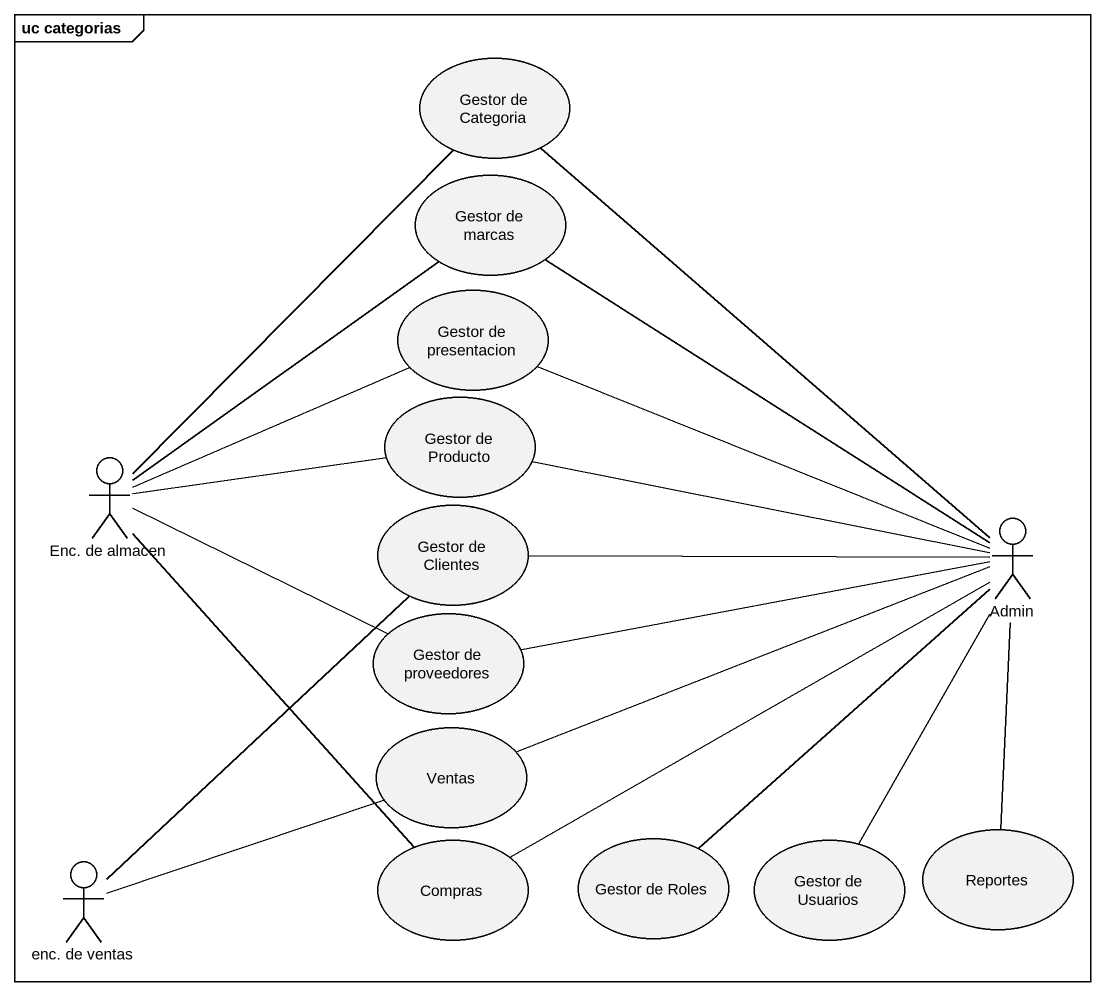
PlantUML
@startuml
mainframe uc categorias
usecase "Gestor de Categoria" as Gestor_de_Categoria
usecase "Gestor de marcas" as Gestor_de_marcas
usecase "Gestor de presentacion" as Gestor_de_presentacion
usecase "Gestor de Producto" as Gestor_de_Producto
actor "Enc. de almacen" as Enc_de_almacen
usecase "Gestor de Clientes" as Gestor_de_Clientes
actor Admin
usecase "Gestor de proveedores" as Gestor_de_proveedores
usecase Ventas
usecase "Gestor de Roles" as Gestor_de_Roles
usecase Reportes
actor "enc. de ventas" as enc_de_ventas
usecase Compras
usecase "Gestor de Usuarios" as Gestor_de_Usuarios
Enc_de_almacen -up- Gestor_de_Categoria
Enc_de_almacen -up- Gestor_de_marcas
Enc_de_almacen -right- Gestor_de_presentacion
Enc_de_almacen -right- Gestor_de_Producto
Enc_de_almacen -right- Gestor_de_proveedores
Enc_de_almacen -- Compras
Admin -up- Gestor_de_Categoria
Admin -up- Gestor_de_marcas
Admin -left- Gestor_de_presentacion
Admin -left- Gestor_de_Producto
Admin -left- Gestor_de_Clientes
Admin -left- Gestor_de_proveedores
Admin -left- Ventas
Admin -- Gestor_de_Roles
Admin -- Reportes
Admin -left- Compras
Admin -- Gestor_de_Usuarios
enc_de_ventas -up- Gestor_de_Clientes
enc_de_ventas -right- Ventas
@enduml
